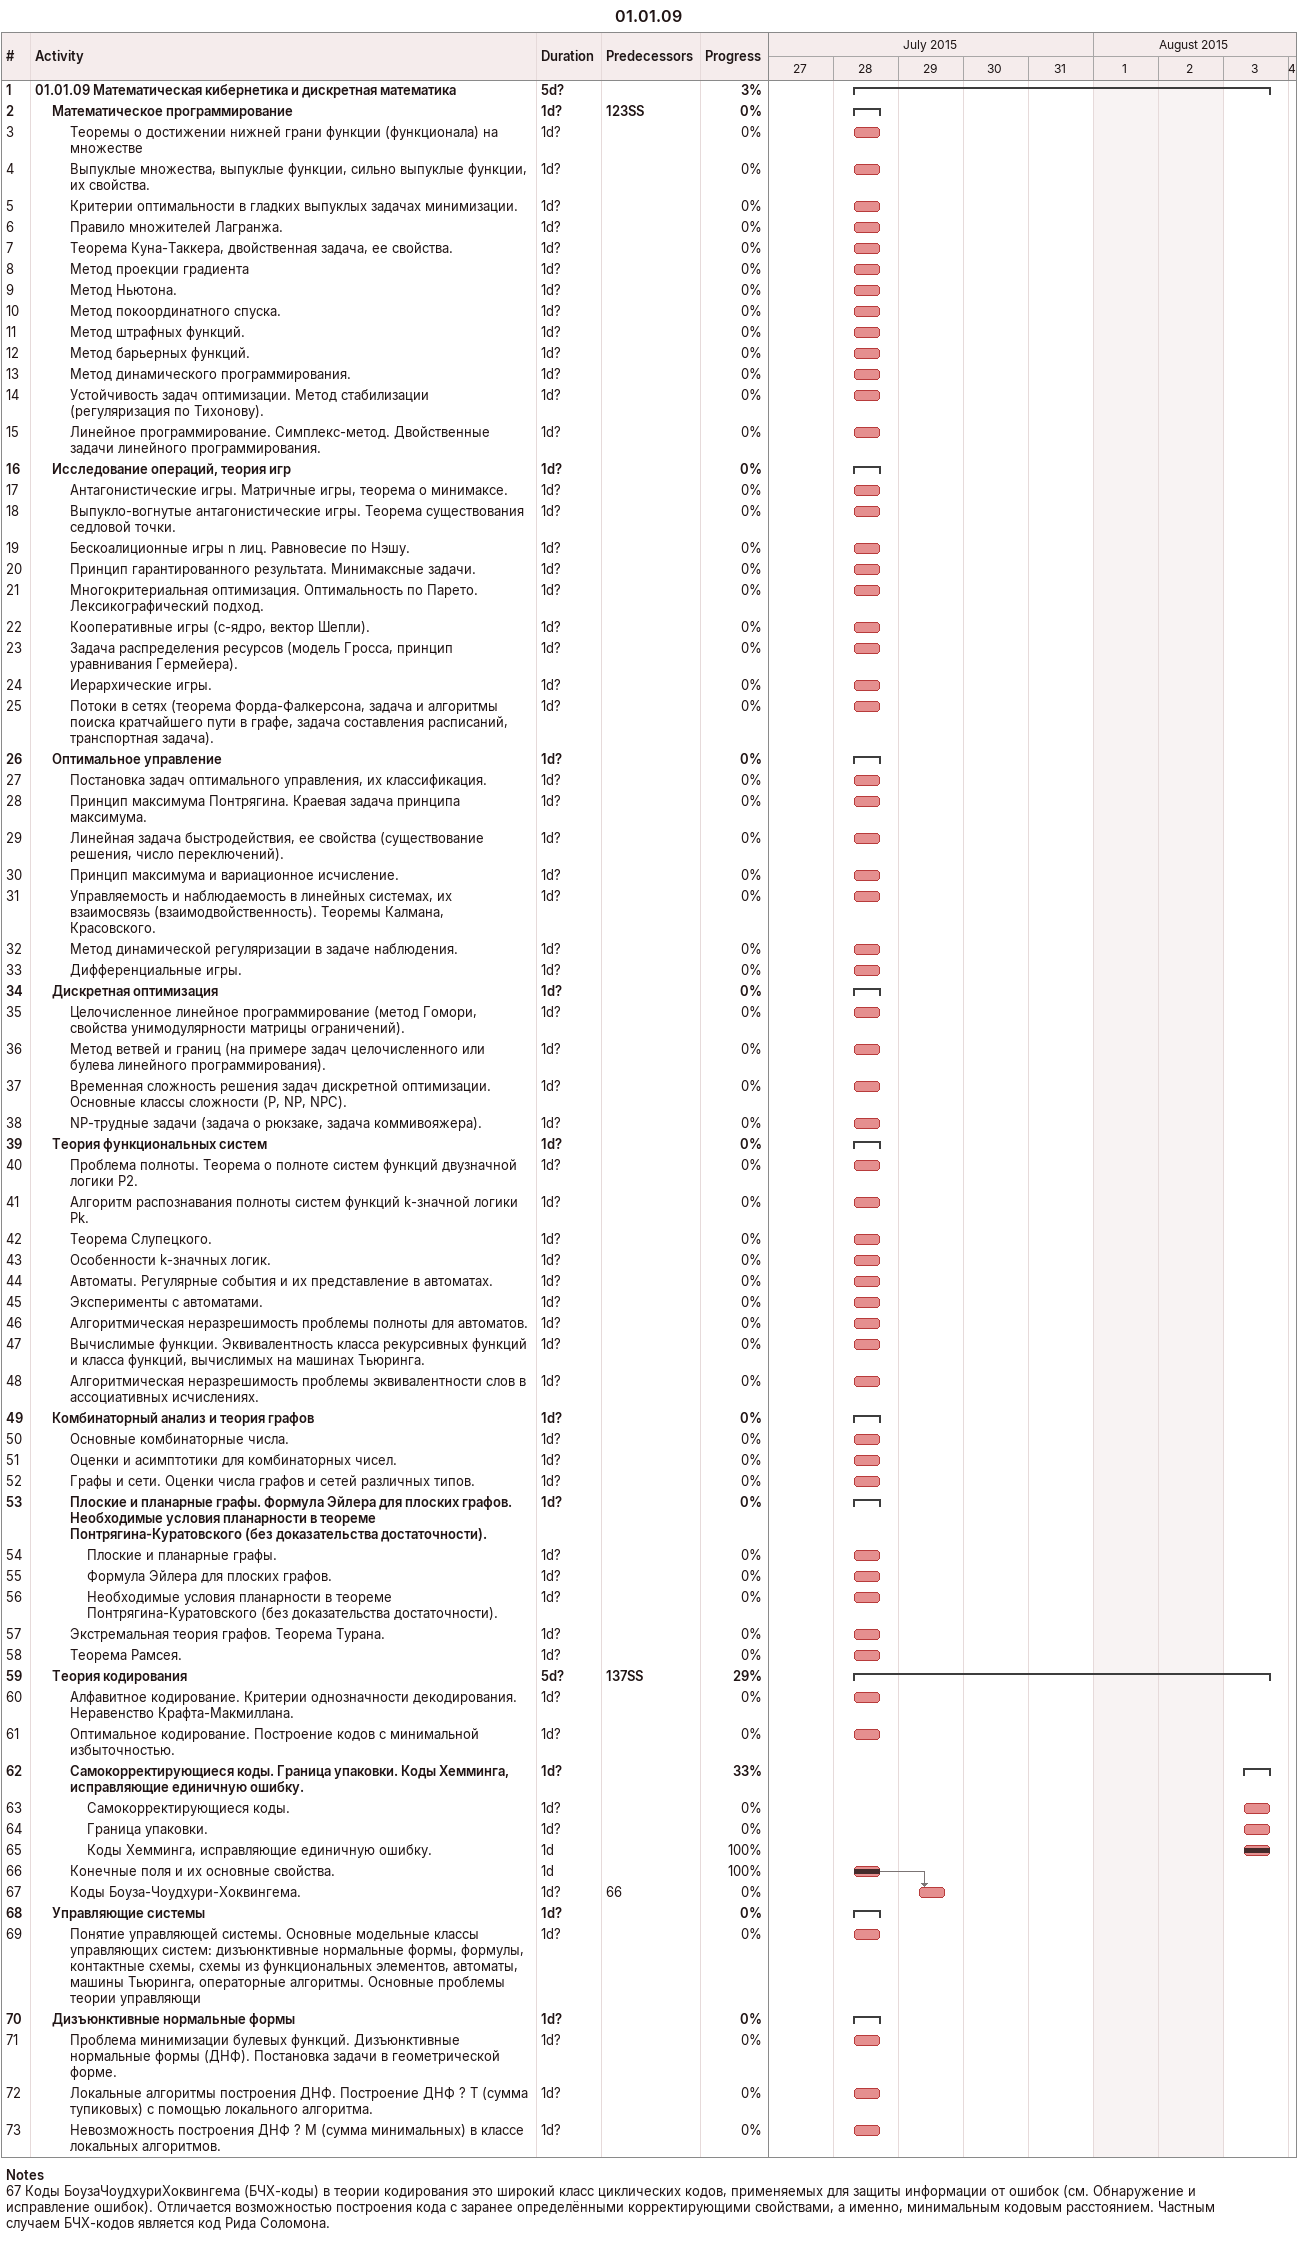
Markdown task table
01.01.09

| ID | Level | Task | Duration | Start | Finish | Predecessors | % complete |
|---|---|---|---|---|---|---|---|
| 1 | 1 | **01.01.09 Математическая кибернетика и дискретная математика** | 5d? | 2015-07-28 | 2015-08-03 |  | 3 |
| 2 | 2 | **Математическое программирование** | 1d? | 2015-07-28 | 2015-07-28 | 123SS | 0 |
| 3 | 3 | Теоремы о достижении нижней грани функции (функционала) на множестве | 1d? | 2015-07-28 | 2015-07-28 |  | 0 |
| 4 | 3 | Выпуклые множества, выпуклые функции, сильно выпуклые функции, их свойства. | 1d? | 2015-07-28 | 2015-07-28 |  | 0 |
| 5 | 3 | Критерии оптимальности в гладких выпуклых задачах минимизации. | 1d? | 2015-07-28 | 2015-07-28 |  | 0 |
| 6 | 3 | Правило множителей Лагранжа. | 1d? | 2015-07-28 | 2015-07-28 |  | 0 |
| 7 | 3 | Теорема Куна-Таккера, двойственная задача, ее свойства. | 1d? | 2015-07-28 | 2015-07-28 |  | 0 |
| 8 | 3 | Метод проекции градиента | 1d? | 2015-07-28 | 2015-07-28 |  | 0 |
| 9 | 3 | Метод Ньютона. | 1d? | 2015-07-28 | 2015-07-28 |  | 0 |
| 10 | 3 | Метод покоординатного спуска. | 1d? | 2015-07-28 | 2015-07-28 |  | 0 |
| 11 | 3 | Метод штрафных функций. | 1d? | 2015-07-28 | 2015-07-28 |  | 0 |
| 12 | 3 | Метод барьерных функций. | 1d? | 2015-07-28 | 2015-07-28 |  | 0 |
| 13 | 3 | Метод динамического программирования. | 1d? | 2015-07-28 | 2015-07-28 |  | 0 |
| 14 | 3 | Устойчивость задач оптимизации. Метод стабилизации (регуляризация по Тихонову). | 1d? | 2015-07-28 | 2015-07-28 |  | 0 |
| 15 | 3 | Линейное программирование. Симплекс-метод. Двойственные задачи линейного программирования. | 1d? | 2015-07-28 | 2015-07-28 |  | 0 |
| 16 | 2 | **Исследование операций, теория игр** | 1d? | 2015-07-28 | 2015-07-28 |  | 0 |
| 17 | 3 | Антагонистические игры. Матричные игры, теорема о минимаксе. | 1d? | 2015-07-28 | 2015-07-28 |  | 0 |
| 18 | 3 | Выпукло-вогнутые антагонистические игры. Теорема существования седловой точки. | 1d? | 2015-07-28 | 2015-07-28 |  | 0 |
| 19 | 3 | Бескоалиционные игры n лиц. Равновесие по Нэшу. | 1d? | 2015-07-28 | 2015-07-28 |  | 0 |
| 20 | 3 | Принцип гарантированного результата. Минимаксные задачи. | 1d? | 2015-07-28 | 2015-07-28 |  | 0 |
| 21 | 3 | Многокритериальная оптимизация. Оптимальность по Парето. Лексикографический подход. | 1d? | 2015-07-28 | 2015-07-28 |  | 0 |
| 22 | 3 | Кооперативные игры (с-ядро, вектор Шепли). | 1d? | 2015-07-28 | 2015-07-28 |  | 0 |
| 23 | 3 | Задача распределения ресурсов (модель Гросса, принцип уравнивания Гермейера). | 1d? | 2015-07-28 | 2015-07-28 |  | 0 |
| 24 | 3 | Иерархические игры. | 1d? | 2015-07-28 | 2015-07-28 |  | 0 |
| 25 | 3 | Потоки в сетях (теорема Форда-Фалкерсона, задача и алгоритмы поиска кратчайшего пути в графе, задача составления расписаний, транспортная задача). | 1d? | 2015-07-28 | 2015-07-28 |  | 0 |
| 26 | 2 | **Оптимальное управление** | 1d? | 2015-07-28 | 2015-07-28 |  | 0 |
| 27 | 3 | Постановка задач оптимального управления, их классификация. | 1d? | 2015-07-28 | 2015-07-28 |  | 0 |
| 28 | 3 | Принцип максимума Понтрягина. Краевая задача принципа максимума. | 1d? | 2015-07-28 | 2015-07-28 |  | 0 |
| 29 | 3 | Линейная задача быстродействия, ее свойства (существование решения, число переключений). | 1d? | 2015-07-28 | 2015-07-28 |  | 0 |
| 30 | 3 | Принцип максимума и вариационное исчисление. | 1d? | 2015-07-28 | 2015-07-28 |  | 0 |
| 31 | 3 | Управляемость и наблюдаемость в линейных системах, их взаимосвязь (взаимодвойственность). Теоремы Калмана, Красовского. | 1d? | 2015-07-28 | 2015-07-28 |  | 0 |
| 32 | 3 | Метод динамической регуляризации в задаче наблюдения. | 1d? | 2015-07-28 | 2015-07-28 |  | 0 |
| 33 | 3 | Дифференциальные игры. | 1d? | 2015-07-28 | 2015-07-28 |  | 0 |
| 34 | 2 | **Дискретная оптимизация** | 1d? | 2015-07-28 | 2015-07-28 |  | 0 |
| 35 | 3 | Целочисленное линейное программирование (метод Гомори, свойства унимодулярности матрицы ограничений). | 1d? | 2015-07-28 | 2015-07-28 |  | 0 |
| 36 | 3 | Метод ветвей и границ (на примере задач целочисленного или булева линейного программирования). | 1d? | 2015-07-28 | 2015-07-28 |  | 0 |
| 37 | 3 | Временная сложность решения задач дискретной оптимизации. Основные классы сложности (P, NP, NPC). | 1d? | 2015-07-28 | 2015-07-28 |  | 0 |
| 38 | 3 | NP-трудные задачи (задача о рюкзаке, задача коммивояжера). | 1d? | 2015-07-28 | 2015-07-28 |  | 0 |
| 39 | 2 | **Теория функциональных систем** | 1d? | 2015-07-28 | 2015-07-28 |  | 0 |
| 40 | 3 | Проблема полноты. Теорема о полноте систем функций двузначной логики P2. | 1d? | 2015-07-28 | 2015-07-28 |  | 0 |
| 41 | 3 | Алгоритм распознавания полноты систем функций k-значной логики Pk. | 1d? | 2015-07-28 | 2015-07-28 |  | 0 |
| 42 | 3 | Теорема Слупецкого. | 1d? | 2015-07-28 | 2015-07-28 |  | 0 |
| 43 | 3 | Особенности k-значных логик. | 1d? | 2015-07-28 | 2015-07-28 |  | 0 |
| 44 | 3 | Автоматы. Регулярные события и их представление в автоматах. | 1d? | 2015-07-28 | 2015-07-28 |  | 0 |
| 45 | 3 | Эксперименты с автоматами. | 1d? | 2015-07-28 | 2015-07-28 |  | 0 |
| 46 | 3 | Алгоритмическая неразрешимость проблемы полноты для автоматов. | 1d? | 2015-07-28 | 2015-07-28 |  | 0 |
| 47 | 3 | Вычислимые функции. Эквивалентность класса рекурсивных функций и класса функций, вычислимых на машинах Тьюринга. | 1d? | 2015-07-28 | 2015-07-28 |  | 0 |
| 48 | 3 | Алгоритмическая неразрешимость проблемы эквивалентности слов в ассоциативных исчислениях. | 1d? | 2015-07-28 | 2015-07-28 |  | 0 |
| 49 | 2 | **Комбинаторный анализ и теория графов** | 1d? | 2015-07-28 | 2015-07-28 |  | 0 |
| 50 | 3 | Основные комбинаторные числа. | 1d? | 2015-07-28 | 2015-07-28 |  | 0 |
| 51 | 3 | Оценки и асимптотики для комбинаторных чисел. | 1d? | 2015-07-28 | 2015-07-28 |  | 0 |
| 52 | 3 | Графы и сети. Оценки числа графов и сетей различных типов. | 1d? | 2015-07-28 | 2015-07-28 |  | 0 |
| 53 | 3 | **Плоские и планарные графы. Формула Эйлера для плоских графов. Необходимые условия планарности в теореме Понтрягина-Куратовского (без доказательства достаточности).** | 1d? | 2015-07-28 | 2015-07-28 |  | 0 |
| 54 | 4 | Плоские и планарные графы. | 1d? | 2015-07-28 | 2015-07-28 |  | 0 |
| 55 | 4 | Формула Эйлера для плоских графов. | 1d? | 2015-07-28 | 2015-07-28 |  | 0 |
| 56 | 4 | Необходимые условия планарности в теореме Понтрягина-Куратовского (без доказательства достаточности). | 1d? | 2015-07-28 | 2015-07-28 |  | 0 |
| 57 | 3 | Экстремальная теория графов. Теорема Турана. | 1d? | 2015-07-28 | 2015-07-28 |  | 0 |
| 58 | 3 | Теорема Рамсея. | 1d? | 2015-07-28 | 2015-07-28 |  | 0 |
| 59 | 2 | **Теория кодирования** | 5d? | 2015-07-28 | 2015-08-03 | 137SS | 29 |
| 60 | 3 | Алфавитное кодирование. Критерии однозначности декодирования. Неравенство Крафта-Макмиллана. | 1d? | 2015-07-28 | 2015-07-28 |  | 0 |
| 61 | 3 | Оптимальное кодирование. Построение кодов с минимальной избыточностью. | 1d? | 2015-07-28 | 2015-07-28 |  | 0 |
| 62 | 3 | **Самокорректирующиеся коды. Граница упаковки. Коды Хемминга, исправляющие единичную ошибку.** | 1d? | 2015-08-03 | 2015-08-03 |  | 33 |
| 63 | 4 | Самокорректирующиеся коды. | 1d? | 2015-08-03 | 2015-08-03 |  | 0 |
| 64 | 4 | Граница упаковки. | 1d? | 2015-08-03 | 2015-08-03 |  | 0 |
| 65 | 4 | Коды Хемминга, исправляющие единичную ошибку. | 1d | 2015-08-03 | 2015-08-03 |  | 100 |
| 66 | 3 | Конечные поля и их основные свойства. | 1d | 2015-07-28 | 2015-07-28 |  | 100 |
| 67 | 3 | Коды Боуза-Чоудхури-Хоквингема. | 1d? | 2015-07-29 | 2015-07-29 | 66 | 0 |
| 68 | 2 | **Управляющие системы** | 1d? | 2015-07-28 | 2015-07-28 |  | 0 |
| 69 | 3 | Понятие управляющей системы. Основные модельные классы управляющих систем: дизъюнктивные нормальные формы, формулы, контактные схемы, схемы из функциональных элементов, автоматы, машины Тьюринга, операторные алгоритмы. Основные проблемы теории управляющи | 1d? | 2015-07-28 | 2015-07-28 |  | 0 |
| 70 | 2 | **Дизъюнктивные нормальные формы** | 1d? | 2015-07-28 | 2015-07-28 |  | 0 |
| 71 | 3 | Проблема минимизации булевых функций. Дизъюнктивные нормальные формы (ДНФ). Постановка задачи в геометрической форме. | 1d? | 2015-07-28 | 2015-07-28 |  | 0 |
| 72 | 3 | Локальные алгоритмы построения ДНФ. Построение ДНФ ? Т (сумма тупиковых) с помощью локального алгоритма. | 1d? | 2015-07-28 | 2015-07-28 |  | 0 |
| 73 | 3 | Невозможность построения ДНФ ? М (сумма минимальных) в классе локальных алгоритмов. | 1d? | 2015-07-28 | 2015-07-28 |  | 0 |

Notes
- 67: Коды БоузаЧоудхуриХоквингема (БЧХ-коды) в теории кодирования это широкий класс циклических кодов, применяемых для защиты информации от ошибок (см. Обнаружение и исправление ошибок). Отличается возможностью построения кода с заранее определёнными корректирующими свойствами, а именно, минимальным кодовым расстоянием. Частным случаем БЧХ-кодов является код Рида Соломона.
